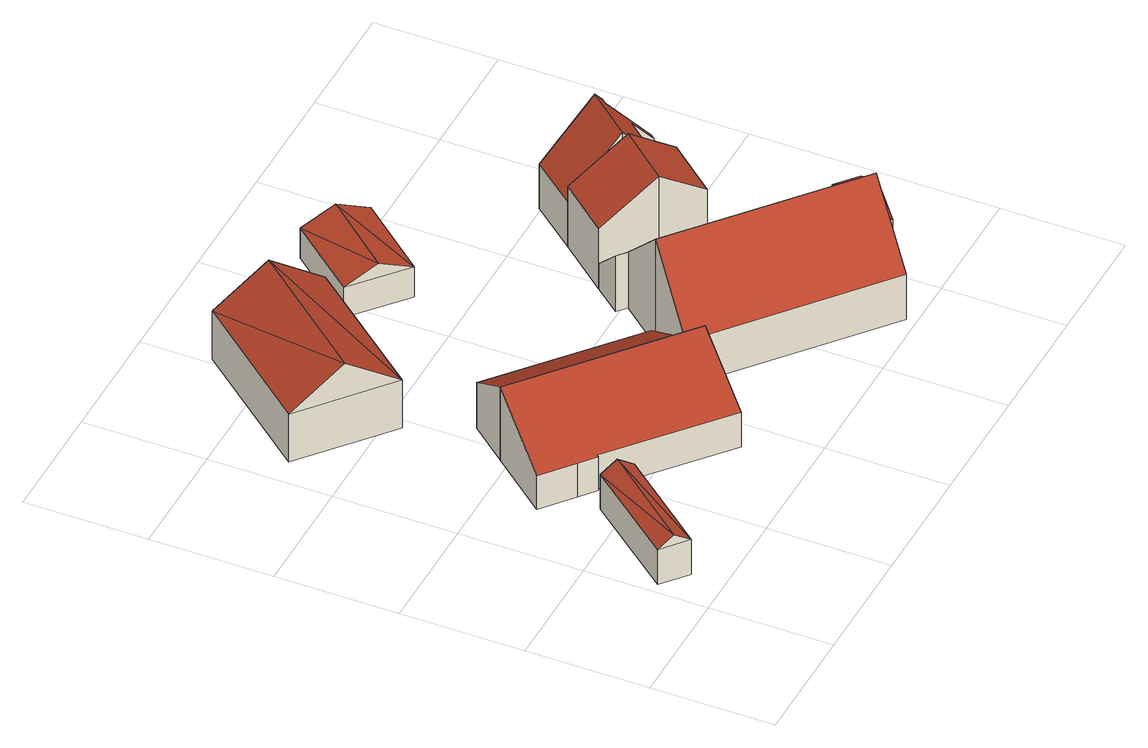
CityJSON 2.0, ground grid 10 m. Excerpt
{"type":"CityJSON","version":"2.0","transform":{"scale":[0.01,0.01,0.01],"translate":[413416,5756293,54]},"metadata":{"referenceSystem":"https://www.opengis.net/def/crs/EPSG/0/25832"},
"CityObjects":{
"building1":{"type":"Building","attributes":{"Gemeindeschluessel":"05515000","Geometrietyp2DReferenz":"3000","function":"31001_2700","roofType":"3100","measuredHeight":4.2},"geometry":[{"type":"Solid","lod":"2","boundaries":[[[[0,1,2,3]],[[4,5,1,0]],[[6,7,5,4]],[[3,2,7,6]],[[0,8,4]],[[6,9,3]],[[9,8,0]],[[0,3,9]],[[6,4,8]],[[8,9,6]],[[1,5,7,2]]]],"semantics":{"surfaces":[{"type":"WallSurface"},{"type":"RoofSurface"},{"type":"GroundSurface"}],"values":[[0,0,0,0,0,0,1,1,1,1,2]]}}]},
"building2":{"type":"Building","attributes":{"Gemeindeschluessel":"05515000","Geometrietyp2DReferenz":"3000","function":"31001_1000","roofType":"2100","measuredHeight":6.87},"geometry":[{"type":"Solid","lod":"2","boundaries":[[[[10,11,12,13]],[[14,15,11,10]],[[16,17,15,14]],[[18,19,17,16]],[[20,21,19,18]],[[22,23,21,20]],[[24,25,23,22]],[[13,12,25,24]],[[22,20,18,16,14,10,13,24]],[[11,15,17,19,21,23,25,12]]]],"semantics":{"surfaces":[{"type":"WallSurface"},{"type":"RoofSurface"},{"type":"GroundSurface"}],"values":[[0,0,0,0,0,0,0,0,1,2]]}}]},
"building3":{"type":"Building","attributes":{"Gemeindeschluessel":"05515000","Geometrietyp2DReferenz":"3000","function":"51009_1610","roofType":"2100","measuredHeight":6.88},"geometry":[{"type":"Solid","lod":"2","boundaries":[[[[26,27,28,13]],[[29,30,27,26]],[[10,31,30,29]],[[13,28,31,10]],[[29,26,13,10]],[[27,30,31,28]]]],"semantics":{"surfaces":[{"type":"WallSurface"},{"type":"RoofSurface"},{"type":"GroundSurface"}],"values":[[0,0,0,0,1,2]]}}]},
"building4":{"type":"Building","attributes":{"Gemeindeschluessel":"05515000","Geometrietyp2DReferenz":"3000","function":"31001_2460","roofType":"3100","measuredHeight":7.68},"geometry":[{"type":"Solid","lod":"2","boundaries":[[[[32,33,34,35]],[[36,37,33,32]],[[38,39,37,36]],[[35,34,39,38]],[[32,40,36]],[[38,41,35]],[[32,35,41]],[[41,40,32]],[[40,41,38]],[[38,36,40]],[[33,37,39,34]]]],"semantics":{"surfaces":[{"type":"WallSurface"},{"type":"RoofSurface"},{"type":"GroundSurface"}],"values":[[0,0,0,0,0,0,1,1,1,1,2]]}}]},
"building5":{"type":"Building","attributes":{"Gemeindeschluessel":"05515000","Geometrietyp2DReferenz":"3000","function":"51009_1611","roofType":"3100","measuredHeight":4.13},"geometry":[{"type":"Solid","lod":"2","boundaries":[[[[42,43,44,45]],[[46,47,43,42]],[[48,49,47,46]],[[45,44,49,48]],[[42,50,46]],[[48,51,45]],[[51,50,42]],[[42,45,51]],[[48,46,50]],[[50,51,48]],[[43,47,49,44]]]],"semantics":{"surfaces":[{"type":"WallSurface"},{"type":"RoofSurface"},{"type":"GroundSurface"}],"values":[[0,0,0,0,0,0,1,1,1,1,2]]}}]},
"building6":{"type":"Building","attributes":{"Gemeindeschluessel":"05515000","Geometrietyp2DReferenz":"3000","function":"31001_1000"},"address":[{"country":"Germany","locality":"Münster","thoroughfareNumber":"400","thoroughfareName":"Kreuzbach"}],"children":["building6-1","building6-2","building6-3","building6-4"]},
"building6-1":{"type":"BuildingPart","attributes":{"roofType":"3100","measuredHeight":9.18},"parents":["building6"],"geometry":[{"type":"Solid","lod":"2","boundaries":[[[[52,53,54,55]],[[56,57,53,52]],[[58,59,57,56]],[[60,61,62,63]],[[64,65,61,60]],[[66,67,65,64]],[[68,69,67,66]],[[55,54,69,68]],[[60,63,70,71,64]],[[72,73,58,56,52,55,68,66,64,71]],[[53,57,59,74,75,62,61,65,67,69,54]],[[72,71,76]],[[59,58,73,74]],[[74,73,72,76,75]],[[76,71,70]],[[76,70,63,62,75]]]],"semantics":{"surfaces":[{"type":"WallSurface"},{"type":"RoofSurface"},{"type":"GroundSurface"},{"type":"ClosureSurface"}],"values":[[0,0,0,0,0,0,0,0,1,1,2,0,3,3,0,3]]}}]},
"building6-2":{"type":"BuildingPart","attributes":{"roofType":"3100","measuredHeight":9.97},"parents":["building6"],"geometry":[{"type":"Solid","lod":"2","boundaries":[[[[77,78,79,80]],[[81,82,83,84,85]],[[86,87,82,81]],[[88,89,87,86]],[[90,91,89,88]],[[92,93,91,90]],[[94,95,93,92]],[[96,97,95,94]],[[88,86,81,90]],[[85,98,99,77,80,100,96,94,92,90,81]],[[101,79,78,83,82,87,89,91,93,95,97]],[[101,100,80,79]],[[97,96,100,101]],[[102,98,85,84]],[[78,77,99,84,83]],[[99,98,102,84]]]],"semantics":{"surfaces":[{"type":"WallSurface"},{"type":"RoofSurface"},{"type":"GroundSurface"},{"type":"ClosureSurface"}],"values":[[0,0,0,0,0,0,0,0,1,1,2,3,3,0,3,3]]}}]},
"building6-3":{"type":"BuildingPart","attributes":{"roofType":"3100","measuredHeight":5.17},"parents":["building6"],"geometry":[{"type":"Solid","lod":"2","boundaries":[[[[103,104,78,77,105]],[[106,107,104,103]],[[84,83,107,106]],[[103,108,106]],[[108,103,105]],[[105,98,102,108]],[[106,108,102]],[[102,84,106]],[[104,107,83,78]],[[99,105,77]],[[83,84,99,77,78]],[[98,105,99]],[[102,98,99,84]]]],"semantics":{"surfaces":[{"type":"WallSurface"},{"type":"RoofSurface"},{"type":"GroundSurface"},{"type":"ClosureSurface"}],"values":[[0,0,0,0,1,1,1,1,2,0,3,0,3]]}}]},
"building6-4":{"type":"BuildingPart","attributes":{"roofType":"3100","measuredHeight":8.91},"parents":["building6"],"geometry":[{"type":"Solid","lod":"2","boundaries":[[[[109,110,59,58,111]],[[112,80,79,110,109]],[[113,63,62,97,96,114]],[[112,109,111,115,116]],[[72,76,70,113,114,116,115]],[[59,110,79,101,97,62,75,74]],[[58,73,115,111]],[[59,74,73,58]],[[80,112,116,100]],[[79,80,100,101]],[[96,100,116,114]],[[100,96,97,101]],[[63,113,70]],[[72,115,73]],[[75,76,72,73,74]],[[62,63,70,76,75]]]],"semantics":{"surfaces":[{"type":"WallSurface"},{"type":"RoofSurface"},{"type":"GroundSurface"},{"type":"ClosureSurface"}],"values":[[0,0,0,1,1,2,0,3,0,3,0,3,0,0,3,3]]}}]}
},
"vertices":[
[693,1182,358],[693,1182,31],[91,445,31],[91,445,358],[903,1010,358],[903,1010,31],[301,274,358],[301,274,31],[798,1096,451],[196,360,451],
[1928,1173,742],[1928,1173,56],[867,2062,56],[867,2062,742],[2121,1011,742],[2121,1011,56],[1736,544,380],[1736,544,56],[859,1279,380],[859,1279,56],[851,1271,373],[851,1271,56],[722,1377,372],[722,1377,56],[467,1586,370],[467,1586,56],
[1124,2367,482],[1124,2367,54],[867,2062,54],[2200,1477,476],[2200,1477,54],[1928,1173,54],
[915,2866,488],[915,2866,40],[1739,3863,40],[1739,3863,488],[215,3447,488],[215,3447,40],[1045,4443,488],[1045,4443,40],[565,3156,808],[1392,4153,808],
[2341,4341,333],[2341,4341,49],[1859,3772,49],[1859,3772,333],[2766,3977,333],[2766,3977,49],[2286,3407,333],[2286,3407,49],[2554,4159,462],[2072,3589,462],
[4192,2378,461],[4192,2378,35],[4227,2420,35],[4227,2420,461],[4054,2494,670],[4054,2494,35],[3813,2209,671],[3813,2209,35],[3597,3018,453],[3597,3018,35],[3289,2650,35],[3289,2650,455],[3935,2733,953],[3935,2733,35],[3981,2695,884],[3981,2695,35],[3949,2657,884],[3949,2657,35],[3533,2445,815],[3627,2366,953],[3649,2346,918],[3659,2339,904],[3659,2339,35],[3627,2366,35],[3627,2366,898],
[4371,1044,280],[4371,1044,35],[3608,1685,35],[3608,1685,277],[3894,470,1032],[3894,470,35],[4022,624,35],[4022,624,368],[4022,624,830],[3571,81,460],[3571,81,35],[2215,1209,454],[2215,1209,35],[2543,1600,1032],[2543,1600,35],[2843,1959,561],[2843,1959,35],[2767,2024,559],[2767,2024,35],[2947,2241,275],[2947,2241,35],[4204,842,544],[4316,977,368],[3316,1931,276],[3316,1931,35],[4197,834,552],
[4545,898,368],[4545,898,35],[4371,1044,368],[4196,479,368],[4196,479,35],[4371,688,552],
[3951,2092,666],[3951,2092,35],[3813,2209,790],[3608,1685,667],[3289,2650,598],[2947,2241,599],[3659,2339,926],[3316,1931,926]
]}
